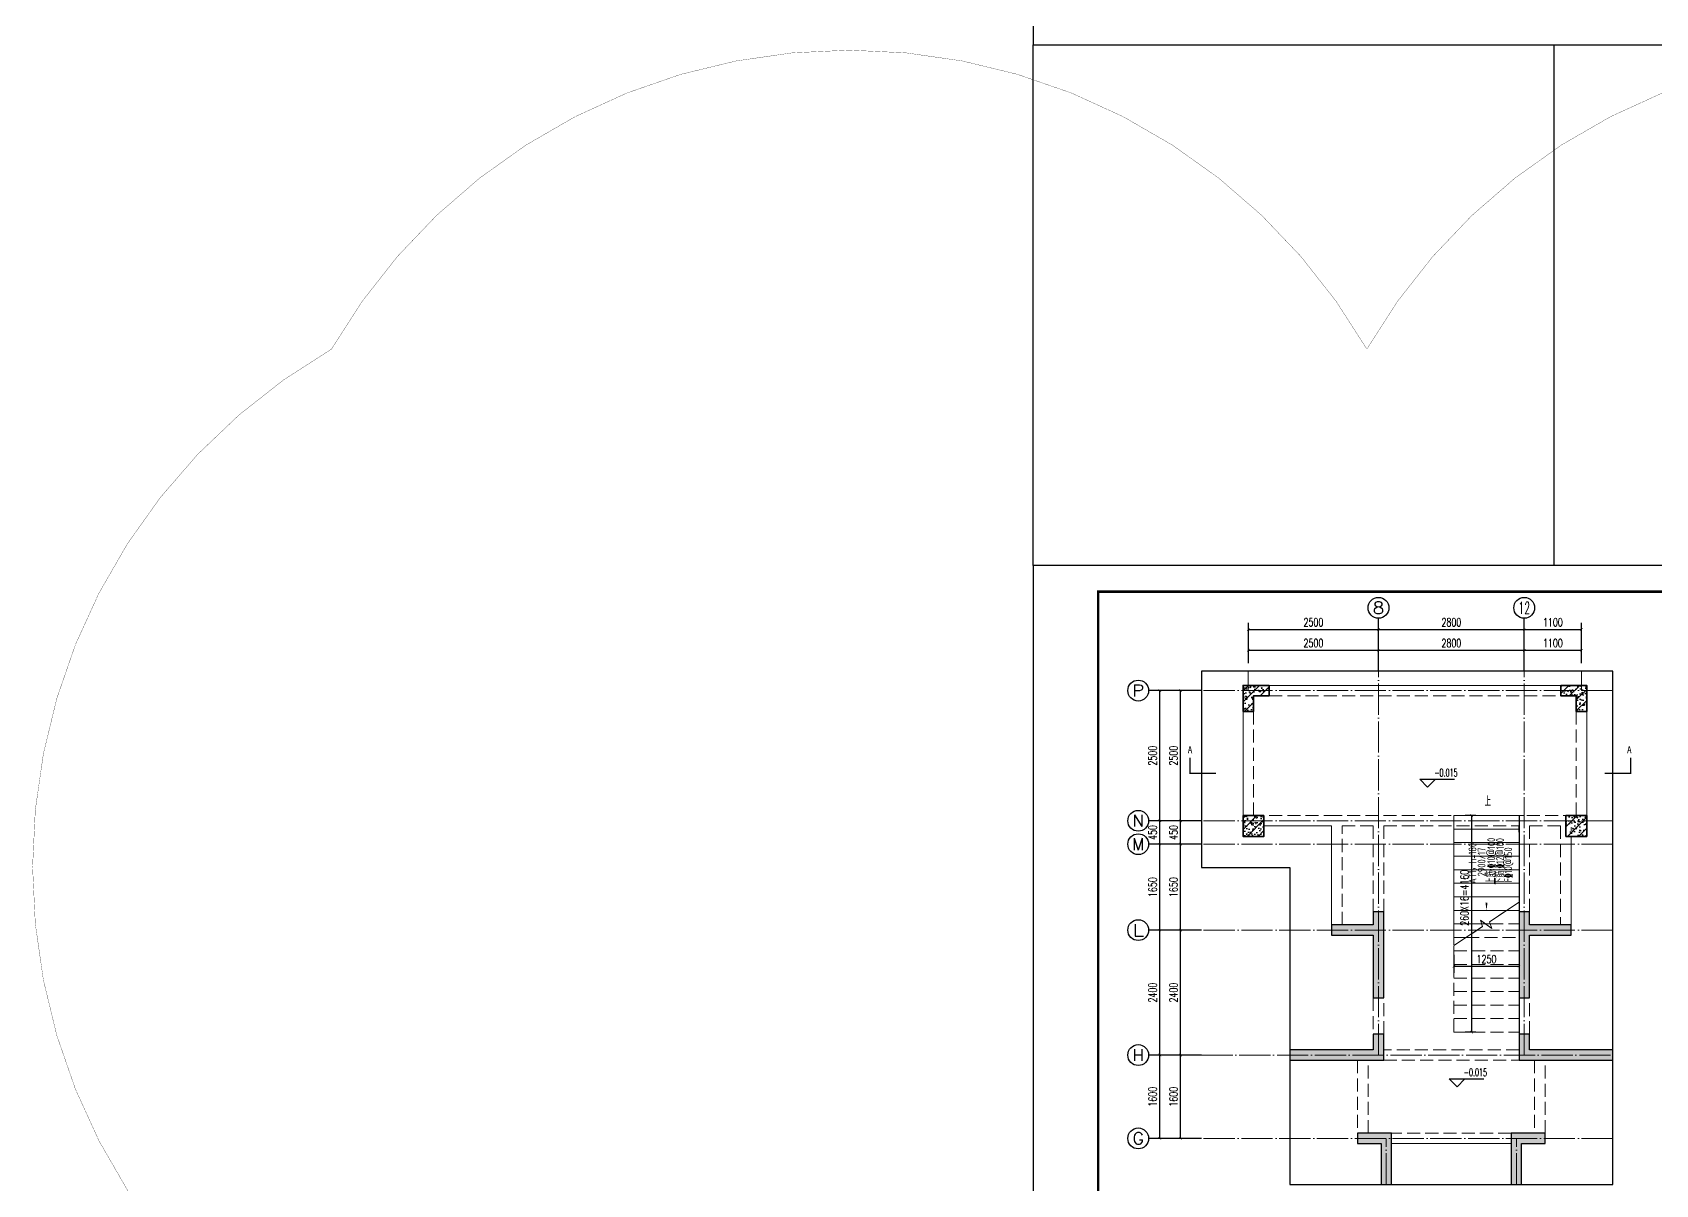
# Model space of a CAD drawing. Extents: x -668857 to 185752, y -270966 to 286822.
# Drawn here: x -4731 to 26447, y 174595 to 196720 of the extents above; entities that cross this region are included whole.
import ezdxf
from ezdxf.enums import TextEntityAlignment as Align

# ---------------------------------------------------------------- set-up
doc = ezdxf.new("R2010")
doc.units = 0
doc.header["$LTSCALE"] = 1000
for name, pattern in [('#P_--_20B1_001_t3$0$DASH', [0.35, 0.25, -0.1]), ('DASH', [0.35, 0.25, -0.1]), ('DOTE', [2.42, 2, -0.2, 0.02, -0.2])]:
    doc.linetypes.add(name, pattern=pattern)
doc.layers.get('0').update_dxf_attribs({"linetype": 'CONTINUOUS'})
doc.layers.get('DEFPOINTS').update_dxf_attribs({"linetype": 'CONTINUOUS'})
for name, color, linetype in [('-TK', 7, 'CONTINUOUS'), ('A-AXIS_TEXT', 7, 'CONTINUOUS'), ('AXIS', 3, 'CONTINUOUS'), ('COLUMN', 4, 'CONTINUOUS'), ('DIM', 2, 'CONTINUOUS'), ('DIM_ELEV', 3, 'CONTINUOUS'), ('DIM_SYMB', 3, 'CONTINUOUS'), ('PUB_DIM', 3, 'CONTINUOUS'), ('PUB_TEXT', 2, 'CONTINUOUS'), ('S-L主梁线', 4, 'DASH'), ('S-Q墙填充', 252, 'CONTINUOUS'), ('S-Q墙实线', 6, 'CONTINUOUS'), ('S-Z柱填充', 252, 'CONTINUOUS'), ('S-Z柱实线', 6, 'CONTINUOUS'), ('TEXT', 2, 'CONTINUOUS'), ('WALL', 5, 'CONTINUOUS'), ('尺寸标注', 86, 'CONTINUOUS')]:
    doc.layers.add(name, color=color, linetype=linetype)
for name, color, linetype, lineweight in [('AXIS_TEXT', 7, 'CONTINUOUS', 20), ('DOTE', 19, 'DOTE', 9), ('STAIR', 2, 'CONTINUOUS', 18)]:
    doc.layers.add(name, color=color, linetype=linetype, lineweight=lineweight)
doc.layers.add('审图修改', color=2, linetype='CONTINUOUS', plot=False)
doc.styles.add('_TCH_AXIS', font='COMPLEX', dxfattribs={"bigfont": 'GBCBIG'})
doc.styles.add('_TCH_DIM', font='SIMPLEX.shx', dxfattribs={"width": 0.7, "bigfont": 'GBCBIG.shx'})
doc.styles.add('_TCH_DIM_T3', font='SIMPLEX', dxfattribs={"width": 0.705882, "bigfont": 'GBCBIG'})
doc.styles.add('_TCH_LABEL', font='simhei.ttf')
doc.styles.add('COMPLEX', font='COMPLEX')
doc.styles.add('TSSD_REIN', font='tssdeng.shx', dxfattribs={"width": 0.7, "height": 300, "bigfont": 'tssdchn.shx'})
doc.dimstyles.new('_TCH_ARCH&&50', dxfattribs={"dimtxt": 157.5, "dimasz": 50, "dimexe": 125, "dimexo": 150, "dimgap": 58.75, "dimtad": 1, "dimdec": 0, "dimzin": 0, "dimdsep": 46, "dimtxsty": '_TCH_DIM_T3', "dimblk": 'ARCHTICK', "dimcen": 0.09, "dimclrt": 7, "dimazin": 0, "dimtfac": 1, "dimtdec": 0, "dimtix": 1, "dimtmove": 2, "dimatfit": 3, "dimldrblk": 'ARCHTICK', "dimfxl": 1, "dimtolj": 1, "dimtzin": 0, "dimarcsym": 0})
pattern_1 = [(50, (-4252.2, 28295.26), (215.17805, -18.82564), [22.5, -247.5]), (355, (-4252.2, 28295.26), (-41.6254, 225.65764), [18, -198]), (100.4514, (-4234.27, 28293.7), (173.55281, 206.83186), [19.12206, -210.34263]), (46.1842, (-4252.2, 28355.26), (320.1723, -49.6557), [33.75, -371.25]), (96.6356, (-4225.52, 28351.13), (280.3988, 292.23536), [28.6831, -315.5139]), (351.1842, (-4252.2, 28355.26), (280.3986, 292.2356), [27, -297]), (21, (-4222.2, 28340.26), (179.07212, -120.78567), [22.5, -247.5]), (326, (-4222.2, 28340.26), (72.9946, 217.545), [18, -198]), (71.4514, (-4207.28, 28330.2), (252.0668, 96.75915), [19.12206, -210.34263]), (37.5, (-4252.2, 28295.26), (3.647957, 99.868156), [0, -195.6, 0, -201, 0, -198.75]), (7.5, (-4252.2, 28295.26), (78.92086, 118.32351), [0, -114.6, 0, -191.1, 0, -75.75]), (327.5, (-4319.1, 28295.26), (160.14673, -6.76646), [0, -75, 0, -234, 0, -310.5]), (317.5, (-4349.1, 28295.26), (174.95585, 30.0315), [0, -97.5, 0, -155.4, 0, -220.5]), (45, (-4252.2, 28295.26), (-106.06602, 106.06602), [])]

# ---------------------------------------------------------------- blocks, each defined once
blk = doc.blocks.new('A1')
blk.add_lwpolyline([(0, 59400), (0, 0), (84100, 0), (84100, 59400)], close=True)
at = {"const_width": 100}
blk.add_lwpolyline([(2500, 58400), (2500, 1000), (83100, 1000), (83100, 58400)], close=True, dxfattribs=at)
blk = doc.blocks.new('_AXISO')
blk.add_circle((0, 0), 0.5)
at = {"layer": 'A-AXIS_TEXT', "style": 'COMPLEX', "width": 1.041667}
blk.add_attdef('A', text='', height=0.56, dxfattribs=at).set_placement((-0.25, -0.28), (0.25, -0.28), align=Align.FIT)
blk = doc.blocks.new('_ArchTick')
at = {"color": 0, "linetype": 'ByBlock', "const_width": 0.15}
blk.add_lwpolyline([(-0.5, -0.5), (0.5, 0.5)], dxfattribs=at)
blk = doc.blocks.new('*D3964')
at = {"layer": 'DEFPOINTS', "color": 0, "transparency": 16777216}
for p in [(21125, 184856), (18625, 184456), (21125, 184456)]:
    blk.add_point(p, dxfattribs=at)
at = {"layer": '尺寸标注', "color": 0, "lineweight": -2, "transparency": 16777216}
for p, q in [((18625, 184606), (18625, 184981)), ((21125, 184606), (21125, 184981)), ((18625, 184856), (21125, 184856))]:
    blk.add_line(p, q, dxfattribs=at)
at = {"layer": '尺寸标注', "color": 0, "lineweight": -2, "transparency": 16777216, "xscale": 50, "yscale": 50, "zscale": 50, "rotation": 180}
blk.add_blockref('_ArchTick', (18625, 184856), dxfattribs=at)
at = {"layer": '尺寸标注', "color": 0, "lineweight": -2, "transparency": 16777216, "xscale": 50, "yscale": 50, "zscale": 50}
blk.add_blockref('_ArchTick', (21125, 184856), dxfattribs=at)
at = {"layer": '尺寸标注', "color": 7, "transparency": 16777216, "insert": (19875, 184993), "char_height": 157.5, "attachment_point": 5, "style": '_TCH_DIM_T3'}
blk.add_mtext('\\A1;2500', dxfattribs=at)
blk = doc.blocks.new('*D3965')
at = {"layer": 'DEFPOINTS', "color": 0, "transparency": 16777216}
for p in [(23925, 184856), (21125, 184456), (23925, 184456)]:
    blk.add_point(p, dxfattribs=at)
at = {"layer": '尺寸标注', "color": 0, "lineweight": -2, "transparency": 16777216}
for p, q in [((21125, 184606), (21125, 184981)), ((23925, 184606), (23925, 184981)), ((21125, 184856), (23925, 184856))]:
    blk.add_line(p, q, dxfattribs=at)
at = {"layer": '尺寸标注', "color": 0, "lineweight": -2, "transparency": 16777216, "xscale": 50, "yscale": 50, "zscale": 50, "rotation": 180}
blk.add_blockref('_ArchTick', (21125, 184856), dxfattribs=at)
at = {"layer": '尺寸标注', "color": 0, "lineweight": -2, "transparency": 16777216, "xscale": 50, "yscale": 50, "zscale": 50}
blk.add_blockref('_ArchTick', (23925, 184856), dxfattribs=at)
at = {"layer": '尺寸标注', "color": 7, "transparency": 16777216, "insert": (22525, 184993), "char_height": 157.5, "attachment_point": 5, "style": '_TCH_DIM_T3'}
blk.add_mtext('\\A1;2800', dxfattribs=at)
blk = doc.blocks.new('*D3966')
at = {"layer": 'DEFPOINTS', "color": 0, "transparency": 16777216}
for p in [(25025, 184856), (23925, 184456), (25025, 184456)]:
    blk.add_point(p, dxfattribs=at)
at = {"layer": '尺寸标注', "color": 0, "lineweight": -2, "transparency": 16777216}
for p, q in [((23925, 184606), (23925, 184981)), ((25025, 184606), (25025, 184981)), ((23925, 184856), (25025, 184856))]:
    blk.add_line(p, q, dxfattribs=at)
at = {"layer": '尺寸标注', "color": 0, "lineweight": -2, "transparency": 16777216, "xscale": 50, "yscale": 50, "zscale": 50, "rotation": 180}
blk.add_blockref('_ArchTick', (23925, 184856), dxfattribs=at)
at = {"layer": '尺寸标注', "color": 0, "lineweight": -2, "transparency": 16777216, "xscale": 50, "yscale": 50, "zscale": 50}
blk.add_blockref('_ArchTick', (25025, 184856), dxfattribs=at)
at = {"layer": '尺寸标注', "color": 7, "transparency": 16777216, "insert": (24475, 184993), "char_height": 157.5, "attachment_point": 5, "style": '_TCH_DIM_T3'}
blk.add_mtext('\\A1;1100', dxfattribs=at)
blk = doc.blocks.new('*D3967')
at = {"layer": 'DEFPOINTS', "color": 0, "transparency": 16777216}
for p in [(21125, 185256), (18625, 184456), (21125, 184456)]:
    blk.add_point(p, dxfattribs=at)
at = {"layer": 'PUB_DIM', "color": 0, "lineweight": -2, "transparency": 16777216}
for p, q in [((18625, 184606), (18625, 185381)), ((18625, 185256), (21125, 185256)), ((21125, 184606), (21125, 185381))]:
    blk.add_line(p, q, dxfattribs=at)
at = {"layer": 'PUB_DIM', "color": 0, "lineweight": -2, "transparency": 16777216, "xscale": 50, "yscale": 50, "zscale": 50, "rotation": 180}
blk.add_blockref('_ArchTick', (18625, 185256), dxfattribs=at)
at = {"layer": 'PUB_DIM', "color": 0, "lineweight": -2, "transparency": 16777216, "xscale": 50, "yscale": 50, "zscale": 50}
blk.add_blockref('_ArchTick', (21125, 185256), dxfattribs=at)
at = {"layer": 'PUB_DIM', "color": 7, "transparency": 16777216, "insert": (19875, 185393), "char_height": 157.5, "attachment_point": 5, "style": '_TCH_DIM_T3'}
blk.add_mtext('\\A1;2500', dxfattribs=at)
blk = doc.blocks.new('*D3968')
at = {"layer": 'DEFPOINTS', "color": 0, "transparency": 16777216}
for p in [(23925, 185256), (21125, 184456), (23925, 184456)]:
    blk.add_point(p, dxfattribs=at)
at = {"layer": 'PUB_DIM', "color": 0, "lineweight": -2, "transparency": 16777216}
for p, q in [((21125, 184606), (21125, 185381)), ((21125, 185256), (23925, 185256)), ((23925, 184606), (23925, 185381))]:
    blk.add_line(p, q, dxfattribs=at)
at = {"layer": 'PUB_DIM', "color": 0, "lineweight": -2, "transparency": 16777216, "xscale": 50, "yscale": 50, "zscale": 50, "rotation": 180}
blk.add_blockref('_ArchTick', (21125, 185256), dxfattribs=at)
at = {"layer": 'PUB_DIM', "color": 0, "lineweight": -2, "transparency": 16777216, "xscale": 50, "yscale": 50, "zscale": 50}
blk.add_blockref('_ArchTick', (23925, 185256), dxfattribs=at)
at = {"layer": 'PUB_DIM', "color": 7, "transparency": 16777216, "insert": (22525, 185393), "char_height": 157.5, "attachment_point": 5, "style": '_TCH_DIM_T3'}
blk.add_mtext('\\A1;2800', dxfattribs=at)
blk = doc.blocks.new('*D3969')
at = {"layer": 'DEFPOINTS', "color": 0, "transparency": 16777216}
for p in [(25025, 185256), (23925, 184456), (25025, 184456)]:
    blk.add_point(p, dxfattribs=at)
at = {"layer": 'PUB_DIM', "color": 0, "lineweight": -2, "transparency": 16777216}
for p, q in [((23925, 184606), (23925, 185381)), ((23925, 185256), (25025, 185256)), ((25025, 184606), (25025, 185381))]:
    blk.add_line(p, q, dxfattribs=at)
at = {"layer": 'PUB_DIM', "color": 0, "lineweight": -2, "transparency": 16777216, "xscale": 50, "yscale": 50, "zscale": 50, "rotation": 180}
blk.add_blockref('_ArchTick', (23925, 185256), dxfattribs=at)
at = {"layer": 'PUB_DIM', "color": 0, "lineweight": -2, "transparency": 16777216, "xscale": 50, "yscale": 50, "zscale": 50}
blk.add_blockref('_ArchTick', (25025, 185256), dxfattribs=at)
at = {"layer": 'PUB_DIM', "color": 7, "transparency": 16777216, "insert": (24475, 185393), "char_height": 157.5, "attachment_point": 5, "style": '_TCH_DIM_T3'}
blk.add_mtext('\\A1;1100', dxfattribs=at)
blk = doc.blocks.new('*D3970')
at = {"layer": 'DEFPOINTS', "color": 0, "transparency": 16777216}
for p in [(17325, 177081), (17725, 177081), (17725, 175481)]:
    blk.add_point(p, dxfattribs=at)
at = {"layer": '尺寸标注', "color": 0, "lineweight": -2, "transparency": 16777216}
for p, q in [((17575, 177081), (17200, 177081)), ((17325, 175481), (17325, 177081)), ((17575, 175481), (17200, 175481))]:
    blk.add_line(p, q, dxfattribs=at)
at = {"layer": '尺寸标注', "color": 0, "lineweight": -2, "transparency": 16777216, "xscale": 50, "yscale": 50, "zscale": 50}
for p, rotation in [((17325, 177081), 90), ((17325, 175481), 270)]:
    blk.add_blockref('_ArchTick', p, dxfattribs=dict(at, rotation=rotation))
at = {"layer": '尺寸标注', "color": 7, "transparency": 16777216, "insert": (17187, 176281), "char_height": 157.5, "attachment_point": 5, "rotation": 90, "style": '_TCH_DIM_T3'}
blk.add_mtext('\\A1;1600', dxfattribs=at)
blk = doc.blocks.new('*D3971')
at = {"layer": 'DEFPOINTS', "color": 0, "transparency": 16777216}
for p in [(17325, 179481), (17725, 179481), (17725, 177081)]:
    blk.add_point(p, dxfattribs=at)
at = {"layer": '尺寸标注', "color": 0, "lineweight": -2, "transparency": 16777216}
for p, q in [((17575, 179481), (17200, 179481)), ((17325, 177081), (17325, 179481)), ((17575, 177081), (17200, 177081))]:
    blk.add_line(p, q, dxfattribs=at)
at = {"layer": '尺寸标注', "color": 0, "lineweight": -2, "transparency": 16777216, "xscale": 50, "yscale": 50, "zscale": 50}
for p, rotation in [((17325, 179481), 90), ((17325, 177081), 270)]:
    blk.add_blockref('_ArchTick', p, dxfattribs=dict(at, rotation=rotation))
at = {"layer": '尺寸标注', "color": 7, "transparency": 16777216, "insert": (17187, 178281), "char_height": 157.5, "attachment_point": 5, "rotation": 90, "style": '_TCH_DIM_T3'}
blk.add_mtext('\\A1;2400', dxfattribs=at)
blk = doc.blocks.new('*D3972')
at = {"layer": 'DEFPOINTS', "color": 0, "transparency": 16777216}
for p in [(17325, 181131), (17725, 181131), (17725, 179481)]:
    blk.add_point(p, dxfattribs=at)
at = {"layer": '尺寸标注', "color": 0, "lineweight": -2, "transparency": 16777216}
for p, q in [((17575, 181131), (17200, 181131)), ((17325, 179481), (17325, 181131)), ((17575, 179481), (17200, 179481))]:
    blk.add_line(p, q, dxfattribs=at)
at = {"layer": '尺寸标注', "color": 0, "lineweight": -2, "transparency": 16777216, "xscale": 50, "yscale": 50, "zscale": 50}
for p, rotation in [((17325, 181131), 90), ((17325, 179481), 270)]:
    blk.add_blockref('_ArchTick', p, dxfattribs=dict(at, rotation=rotation))
at = {"layer": '尺寸标注', "color": 7, "transparency": 16777216, "insert": (17187, 180306), "char_height": 157.5, "attachment_point": 5, "rotation": 90, "style": '_TCH_DIM_T3'}
blk.add_mtext('\\A1;1650', dxfattribs=at)
blk = doc.blocks.new('*D3973')
at = {"layer": 'DEFPOINTS', "color": 0, "transparency": 16777216}
for p in [(17325, 181581), (17725, 181581), (17725, 181131)]:
    blk.add_point(p, dxfattribs=at)
at = {"layer": '尺寸标注', "color": 0, "lineweight": -2, "transparency": 16777216}
for p, q in [((17575, 181581), (17200, 181581)), ((17325, 181131), (17325, 181581)), ((17575, 181131), (17200, 181131))]:
    blk.add_line(p, q, dxfattribs=at)
at = {"layer": '尺寸标注', "color": 0, "lineweight": -2, "transparency": 16777216, "xscale": 50, "yscale": 50, "zscale": 50}
for p, rotation in [((17325, 181581), 90), ((17325, 181131), 270)]:
    blk.add_blockref('_ArchTick', p, dxfattribs=dict(at, rotation=rotation))
at = {"layer": '尺寸标注', "color": 7, "transparency": 16777216, "insert": (17187, 181356), "char_height": 157.5, "attachment_point": 5, "rotation": 90, "style": '_TCH_DIM_T3'}
blk.add_mtext('\\A1;450', dxfattribs=at)
blk = doc.blocks.new('*D3974')
at = {"layer": 'DEFPOINTS', "color": 0, "transparency": 16777216}
for p in [(17325, 184081), (17725, 184081), (17725, 181581)]:
    blk.add_point(p, dxfattribs=at)
at = {"layer": '尺寸标注', "color": 0, "lineweight": -2, "transparency": 16777216}
for p, q in [((17575, 184081), (17200, 184081)), ((17325, 181581), (17325, 184081)), ((17575, 181581), (17200, 181581))]:
    blk.add_line(p, q, dxfattribs=at)
at = {"layer": '尺寸标注', "color": 0, "lineweight": -2, "transparency": 16777216, "xscale": 50, "yscale": 50, "zscale": 50}
for p, rotation in [((17325, 184081), 90), ((17325, 181581), 270)]:
    blk.add_blockref('_ArchTick', p, dxfattribs=dict(at, rotation=rotation))
at = {"layer": '尺寸标注', "color": 7, "transparency": 16777216, "insert": (17187, 182831), "char_height": 157.5, "attachment_point": 5, "rotation": 90, "style": '_TCH_DIM_T3'}
blk.add_mtext('\\A1;2500', dxfattribs=at)
blk = doc.blocks.new('*D3975')
at = {"layer": 'DEFPOINTS', "color": 0, "transparency": 16777216}
for p in [(16925, 177081), (17725, 177081), (17725, 175481)]:
    blk.add_point(p, dxfattribs=at)
at = {"layer": 'PUB_DIM', "color": 0, "lineweight": -2, "transparency": 16777216}
for p, q in [((17575, 177081), (16800, 177081)), ((16925, 175481), (16925, 177081)), ((17575, 175481), (16800, 175481))]:
    blk.add_line(p, q, dxfattribs=at)
at = {"layer": 'PUB_DIM', "color": 0, "lineweight": -2, "transparency": 16777216, "xscale": 50, "yscale": 50, "zscale": 50}
for p, rotation in [((16925, 177081), 90), ((16925, 175481), 270)]:
    blk.add_blockref('_ArchTick', p, dxfattribs=dict(at, rotation=rotation))
at = {"layer": 'PUB_DIM', "color": 7, "transparency": 16777216, "insert": (16787, 176281), "char_height": 157.5, "attachment_point": 5, "rotation": 90, "style": '_TCH_DIM_T3'}
blk.add_mtext('\\A1;1600', dxfattribs=at)
blk = doc.blocks.new('*D3976')
at = {"layer": 'DEFPOINTS', "color": 0, "transparency": 16777216}
for p in [(16925, 179481), (17725, 179481), (17725, 177081)]:
    blk.add_point(p, dxfattribs=at)
at = {"layer": 'PUB_DIM', "color": 0, "lineweight": -2, "transparency": 16777216}
for p, q in [((17575, 179481), (16800, 179481)), ((16925, 177081), (16925, 179481)), ((17575, 177081), (16800, 177081))]:
    blk.add_line(p, q, dxfattribs=at)
at = {"layer": 'PUB_DIM', "color": 0, "lineweight": -2, "transparency": 16777216, "xscale": 50, "yscale": 50, "zscale": 50}
for p, rotation in [((16925, 179481), 90), ((16925, 177081), 270)]:
    blk.add_blockref('_ArchTick', p, dxfattribs=dict(at, rotation=rotation))
at = {"layer": 'PUB_DIM', "color": 7, "transparency": 16777216, "insert": (16787, 178281), "char_height": 157.5, "attachment_point": 5, "rotation": 90, "style": '_TCH_DIM_T3'}
blk.add_mtext('\\A1;2400', dxfattribs=at)
blk = doc.blocks.new('*D3977')
at = {"layer": 'DEFPOINTS', "color": 0, "transparency": 16777216}
for p in [(16925, 181131), (17725, 181131), (17725, 179481)]:
    blk.add_point(p, dxfattribs=at)
at = {"layer": 'PUB_DIM', "color": 0, "lineweight": -2, "transparency": 16777216}
for p, q in [((17575, 181131), (16800, 181131)), ((16925, 179481), (16925, 181131)), ((17575, 179481), (16800, 179481))]:
    blk.add_line(p, q, dxfattribs=at)
at = {"layer": 'PUB_DIM', "color": 0, "lineweight": -2, "transparency": 16777216, "xscale": 50, "yscale": 50, "zscale": 50}
for p, rotation in [((16925, 181131), 90), ((16925, 179481), 270)]:
    blk.add_blockref('_ArchTick', p, dxfattribs=dict(at, rotation=rotation))
at = {"layer": 'PUB_DIM', "color": 7, "transparency": 16777216, "insert": (16787, 180306), "char_height": 157.5, "attachment_point": 5, "rotation": 90, "style": '_TCH_DIM_T3'}
blk.add_mtext('\\A1;1650', dxfattribs=at)
blk = doc.blocks.new('*D3978')
at = {"layer": 'DEFPOINTS', "color": 0, "transparency": 16777216}
for p in [(16925, 181581), (17725, 181581), (17725, 181131)]:
    blk.add_point(p, dxfattribs=at)
at = {"layer": 'PUB_DIM', "color": 0, "lineweight": -2, "transparency": 16777216}
for p, q in [((17575, 181581), (16800, 181581)), ((16925, 181131), (16925, 181581)), ((17575, 181131), (16800, 181131))]:
    blk.add_line(p, q, dxfattribs=at)
at = {"layer": 'PUB_DIM', "color": 0, "lineweight": -2, "transparency": 16777216, "xscale": 50, "yscale": 50, "zscale": 50}
for p, rotation in [((16925, 181581), 90), ((16925, 181131), 270)]:
    blk.add_blockref('_ArchTick', p, dxfattribs=dict(at, rotation=rotation))
at = {"layer": 'PUB_DIM', "color": 7, "transparency": 16777216, "insert": (16787, 181356), "char_height": 157.5, "attachment_point": 5, "rotation": 90, "style": '_TCH_DIM_T3'}
blk.add_mtext('\\A1;450', dxfattribs=at)
blk = doc.blocks.new('*D3979')
at = {"layer": 'DEFPOINTS', "color": 0, "transparency": 16777216}
for p in [(16925, 184081), (17725, 184081), (17725, 181581)]:
    blk.add_point(p, dxfattribs=at)
at = {"layer": 'PUB_DIM', "color": 0, "lineweight": -2, "transparency": 16777216}
for p, q in [((17575, 184081), (16800, 184081)), ((16925, 181581), (16925, 184081)), ((17575, 181581), (16800, 181581))]:
    blk.add_line(p, q, dxfattribs=at)
at = {"layer": 'PUB_DIM', "color": 0, "lineweight": -2, "transparency": 16777216, "xscale": 50, "yscale": 50, "zscale": 50}
for p, rotation in [((16925, 184081), 90), ((16925, 181581), 270)]:
    blk.add_blockref('_ArchTick', p, dxfattribs=dict(at, rotation=rotation))
at = {"layer": 'PUB_DIM', "color": 7, "transparency": 16777216, "insert": (16787, 182831), "char_height": 157.5, "attachment_point": 5, "rotation": 90, "style": '_TCH_DIM_T3'}
blk.add_mtext('\\A1;2500', dxfattribs=at)
blk = doc.blocks.new('*D4008')
at = {"layer": 'DEFPOINTS', "color": 0, "transparency": 16777216}
for p in [(22575, 179154), (23825, 179154), (23825, 178787)]:
    blk.add_point(p, dxfattribs=at)
at = {"layer": '尺寸标注', "color": 0, "lineweight": -2, "transparency": 16777216}
for p, q in [((22575, 179004), (22575, 178662)), ((23825, 179004), (23825, 178662)), ((22575, 178787), (23825, 178787))]:
    blk.add_line(p, q, dxfattribs=at)
at = {"layer": '尺寸标注', "color": 0, "lineweight": -2, "transparency": 16777216, "xscale": 50, "yscale": 50, "zscale": 50, "rotation": 180}
blk.add_blockref('_ArchTick', (22575, 178787), dxfattribs=at)
at = {"layer": '尺寸标注', "color": 0, "lineweight": -2, "transparency": 16777216, "xscale": 50, "yscale": 50, "zscale": 50}
blk.add_blockref('_ArchTick', (23825, 178787), dxfattribs=at)
at = {"layer": '尺寸标注', "color": 7, "transparency": 16777216, "insert": (23200, 178924), "char_height": 157.5, "attachment_point": 5, "style": '_TCH_DIM_T3'}
blk.add_mtext('\\A1;1250', dxfattribs=at)
blk = doc.blocks.new('*D4009')
at = {"layer": 'DEFPOINTS', "color": 0, "transparency": 16777216}
for p in [(22915, 181681), (23144, 181681), (23144, 177521)]:
    blk.add_point(p, dxfattribs=at)
at = {"layer": '尺寸标注', "color": 0, "lineweight": -2, "transparency": 16777216}
for p, q in [((22994, 181681), (22790, 181681)), ((22915, 177521), (22915, 181681)), ((22994, 177521), (22790, 177521))]:
    blk.add_line(p, q, dxfattribs=at)
at = {"layer": '尺寸标注', "color": 0, "lineweight": -2, "transparency": 16777216, "xscale": 50, "yscale": 50, "zscale": 50}
for p, rotation in [((22915, 181681), 90), ((22915, 177521), 270)]:
    blk.add_blockref('_ArchTick', p, dxfattribs=dict(at, rotation=rotation))
at = {"layer": '尺寸标注', "color": 7, "transparency": 16777216, "insert": (22778, 180101), "char_height": 157.5, "attachment_point": 5, "rotation": 90, "style": '_TCH_DIM_T3'}
blk.add_mtext('\\A1;260X16=4160', dxfattribs=at)

msp = doc.modelspace()

# ---------------------------------------------------------------- hatches: boundary and pattern name
at = {"layer": 'S-Q墙填充'}
h = msp.add_hatch(color=252, dxfattribs=at)
h.dxf.hatch_style = 1
h.paths.add_polyline_path([(21224.87, 179480.87), (21224.87, 179830.87), (21024.87, 179830.87), (21024.87, 179580.87), (20224.74, 179580.87), (20224.74, 179380.87), (21024.87, 179380.87), (21024.87, 178180.87), (21224.87, 178180.87)])
h = msp.add_hatch(color=252, dxfattribs=at)
h.dxf.hatch_style = 1
h.paths.add_polyline_path([(23824.87, 179480.87), (23824.87, 178180.87), (24024.87, 178180.87), (24024.87, 179380.87), (24824.47, 179380.87), (24824.47, 179580.87), (24024.87, 179580.87), (24024.87, 179830.87), (23824.87, 179830.87)])
h = msp.add_hatch(color=252, dxfattribs=at)
h.dxf.hatch_style = 1
h.paths.add_polyline_path([(21224.87, 176981.14), (21224.87, 177481.14), (21024.87, 177481.14), (21024.87, 177181.14), (20824.8, 177181.14), (19424.87, 177181.14), (19424.87, 176981.14), (20824.8, 176981.14)])
h = msp.add_hatch(color=252, dxfattribs=at)
h.dxf.hatch_style = 1
h.paths.add_polyline_path([(24024.87, 177181.14), (24024.87, 177481.14), (23824.87, 177481.14), (23824.87, 176981.14), (24224.74, 176981.14), (25624.87, 176981.14), (25624.87, 177181.14), (24224.74, 177181.14)])
h = msp.add_hatch(color=252, dxfattribs=at)
h.dxf.hatch_style = 1
h.paths.add_polyline_path([(21174.87, 174595.14), (21374.87, 174595.14), (21374.87, 175580.87), (20724.8, 175580.87), (20724.8, 175380.87), (21174.87, 175380.87)])
h = msp.add_hatch(color=252, dxfattribs=at)
h.dxf.hatch_style = 1
h.paths.add_polyline_path([(23674.87, 174595.14), (23874.87, 174595.14), (23874.87, 175380.87), (24324.74, 175380.87), (24324.74, 175580.87), (23674.87, 175580.87)])
at = {"layer": 'S-Z柱填充'}
h = msp.add_hatch(dxfattribs=at)
h.set_pattern_fill('ARMORED', color=256, scale=30, style=0)
h.set_pattern_definition(pattern_1)
h.paths.add_polyline_path([(19024.88, 184180.87), (18524.88, 184180.87), (18524.88, 183680.87), (18724.88, 183680.87), (18724.88, 183980.87), (19024.88, 183980.87)])
h = msp.add_hatch(dxfattribs=at)
h.set_pattern_fill('ARMORED', color=256, scale=30, style=0)
h.set_pattern_definition(pattern_1)
h.paths.add_polyline_path([(24624.86, 184180.87), (25124.86, 184180.87), (25124.86, 183680.87), (24924.86, 183680.87), (24924.86, 183980.87), (24624.86, 183980.87)])
h = msp.add_hatch(dxfattribs=at)
h.set_pattern_fill('ARMORED', color=256, scale=30, style=0)
h.set_pattern_definition([(50, (-360883.72, 149692.1), (215.178055, -18.82564), [22.5, -247.5]), (355, (-360883.72, 149692.1), (-41.6254, 225.65764), [18, -198]), (100.4514, (-360865.79, 149690.53), (173.55281, 206.83186), [19.12206, -210.34263]), (46.1842, (-360883.72, 149752.1), (320.17231, -49.6557), [33.75, -371.25]), (96.6356, (-360857.04, 149747.96), (280.3988, 292.23536), [28.6831, -315.5139]), (351.1842, (-360883.72, 149752.1), (280.39858, 292.23558), [27, -297]), (21, (-360853.72, 149737.1), (179.072116, -120.78567), [22.5, -247.5]), (326, (-360853.72, 149737.1), (72.9946, 217.54501), [18, -198]), (71.4514, (-360838.8, 149727.04), (252.06679, 96.75915), [19.12206, -210.34263]), (37.5, (-360883.72, 149692.1), (3.647957, 99.868156), [0, -195.6, 0, -201, 0, -198.75]), (7.5, (-360883.72, 149692.1), (78.92086, 118.323514), [0, -114.6, 0, -191.1, 0, -75.75]), (327.5, (-360950.62, 149692.1), (160.146731, -6.766462), [0, -75, 0, -234, 0, -310.5]), (317.5, (-360980.62, 149692.1), (174.95585, 30.031495), [0, -97.5, 0, -155.4, 0, -220.5]), (45, (-360883.72, 149692.1), (-106.06602, 106.06602), [])])
h.paths.add_polyline_path([(18924.87, 181680.87), (18524.87, 181680.87), (18524.87, 181280.87), (18924.87, 181280.87)])
h = msp.add_hatch(dxfattribs=at)
h.set_pattern_fill('ARMORED', color=256, scale=30, style=0)
h.set_pattern_definition([(50, (-360883.72, 149692.1), (215.178055, -18.82564), [22.5, -247.5]), (355, (-360883.72, 149692.1), (-41.6254, 225.65764), [18, -198]), (100.4514, (-360865.79, 149690.54), (173.55281, 206.83186), [19.12206, -210.34263]), (46.1842, (-360883.72, 149752.1), (320.17231, -49.6557), [33.75, -371.25]), (96.6356, (-360857.04, 149747.97), (280.3988, 292.23536), [28.6831, -315.5139]), (351.1842, (-360883.72, 149752.1), (280.39858, 292.23558), [27, -297]), (21, (-360853.72, 149737.1), (179.072116, -120.78567), [22.5, -247.5]), (326, (-360853.72, 149737.1), (72.9946, 217.54501), [18, -198]), (71.4514, (-360838.8, 149727.04), (252.06679, 96.75915), [19.12206, -210.34263]), (37.5, (-360883.72, 149692.105), (3.647957, 99.868156), [0, -195.6, 0, -201, 0, -198.75]), (7.5, (-360883.72, 149692.1), (78.92086, 118.323514), [0, -114.6, 0, -191.1, 0, -75.75]), (327.5, (-360950.62, 149692.105), (160.146731, -6.766462), [0, -75, 0, -234, 0, -310.5]), (317.5, (-360980.62, 149692.1), (174.95585, 30.031495), [0, -97.5, 0, -155.4, 0, -220.5]), (45, (-360883.72, 149692.1), (-106.06602, 106.06602), [])])
h.paths.add_polyline_path([(25124.87, 181680.87), (24724.87, 181680.87), (24724.87, 181280.87), (25124.87, 181280.87)])

# ---------------------------------------------------------------- linework, layer by layer
at = {"layer": 'AXIS'}
for p, q in [((21124.87, 184455.99), (21124.87, 185470.6)), ((23924.87, 184455.99), (23924.87, 185470.6)), ((17724.87, 184080.87), (16710.26, 184080.87)), ((17724.87, 181580.87), (16710.26, 181580.87)), ((17724.87, 181130.87), (16710.26, 181130.87)), ((17724.87, 179480.87), (16710.26, 179480.87)), ((17724.87, 177081.14), (16710.26, 177081.14)), ((17724.87, 175480.87), (16710.26, 175480.87))]:
    msp.add_line(p, q, dxfattribs=at)
at = {"layer": 'COLUMN', "color": 6}
msp.add_line((23824.87, 179880.87), (23824.87, 178230.87), dxfattribs=at)
at = {"layer": 'DIM', "color": 5, "linetype": 'ByBlock'}
msp.add_lwpolyline([(14490.19, 196482.28), (24490.19, 196482.28), (24490.19, 186482.28), (14490.19, 186482.28)], close=True, dxfattribs=at)
msp.add_lwpolyline([(14490.19, 196482.28), (24490.19, 196482.28), (24490.19, 186482.28), (14490.19, 186482.28)], close=True, dxfattribs=at)
at = {"layer": 'DIM_ELEV', "color": 6}
for p, q in [((22068.61, 182226.78), (21918.61, 182376.78)), ((21918.61, 182376.78), (22583.53, 182376.78)), ((22068.61, 182226.78), (22218.61, 182376.78)), ((22634.18, 176473.04), (22484.18, 176623.04)), ((22484.18, 176623.04), (23149.1, 176623.04)), ((22634.18, 176473.04), (22784.18, 176623.04))]:
    msp.add_line(p, q, dxfattribs=at)
at = {"layer": 'DIM_SYMB'}
msp.add_lwpolyline([(17724.87, 184455.99), (17724.87, 180680.87), (19424.87, 180680.87), (19424.87, 174595.14), (25624.87, 174595.14), (25624.87, 180680.87), (25624.87, 180680.87), (25624.87, 184455.99)], close=True, dxfattribs=at)
at = {"layer": 'DIM_SYMB', "color": 6, "const_width": 25}
for points in [[(18004.82, 182491.65), (17504.82, 182491.65), (17504.82, 182791.65)], [(25466.96, 182491.65), (25966.96, 182491.65), (25966.96, 182791.65)]]:
    msp.add_lwpolyline(points, dxfattribs=at)
at = {"layer": 'DIM_SYMB'}
msp.add_lwpolyline([(23199.87, 181810.87, 0, 0, 0), (23199.87, 179860.87, 0, 40, 0), (23199.87, 180010.87, 0, 0, 0)], format="xyseb", dxfattribs=at)
at = {"layer": 'DOTE', "linetype": 'DOTE', "ltscale": 0.3}
for p, q in [((18624.87, 184080.87), (18624.87, 184455.99)), ((21124.87, 177081.14), (21124.87, 184455.99)), ((23924.87, 177081.14), (23924.87, 184455.99)), ((25024.87, 184455.99), (25024.87, 184080.87)), ((25624.87, 184080.87), (17724.87, 184080.87)), ((25624.87, 181580.87), (17724.87, 181580.87)), ((25624.87, 181130.87), (17724.87, 181130.87)), ((25624.87, 179480.87), (17724.87, 179480.87)), ((17724.87, 177081.14), (25624.87, 177081.14)), ((25624.87, 175480.87), (17724.87, 175480.87)), ((21274.87, 174595.14), (21274.87, 175480.87)), ((23774.87, 174595.14), (23774.87, 175480.87))]:
    msp.add_line(p, q, dxfattribs=at)
at = {"layer": 'S-L主梁线', "linetype": 'ByBlock', "lineweight": 18}
for p, q in [((24624.86, 184180.87), (19024.88, 184180.87)), ((18524.88, 183680.87), (18524.87, 181680.87)), ((25124.87, 181680.87), (25124.86, 183680.87)), ((18924.87, 181480.88), (20224.4, 181480.9)), ((20224.4, 181480.9), (20224.74, 179580.87)), ((24824.47, 179580.87), (24824.65, 181280.87)), ((24824.89, 181230.87), (24824.65, 181230.87)), ((21374.87, 175380.87), (23674.87, 175380.87))]:
    msp.add_line(p, q, dxfattribs=at)
at = {"layer": 'S-L主梁线', "linetype": 'DASH', "lineweight": 18}
for p, q in [((19024.88, 183980.87), (24624.86, 183980.87)), ((18724.87, 181680.87), (18724.87, 183680.87)), ((24924.87, 183680.87), (24924.87, 181680.87)), ((20324.38, 181680.9), (18924.87, 181680.87)), ((21124.85, 181681), (20324.37, 181680.9)), ((20424.4, 181480.91), (21024.87, 181480.99)), ((20424.73, 179580.87), (20424.51, 181480.91)), ((21024.81, 181480.99), (21024.87, 179830.87)), ((23924.16, 181681), (21124.87, 181681)), ((21224.87, 179830.87), (21224.81, 181481)), ((21224.87, 181481), (23824.2, 181481)), ((23824.2, 181481), (23824.83, 179830.87)), ((24924.87, 181681), (23924.16, 181681)), ((24024.87, 179830.87), (24024.03, 181481)), ((24024.2, 181481), (24624.68, 181481)), ((24624.46, 181481), (24624.48, 179580.87)), ((21024.87, 178180.87), (21024.87, 177481.14)), ((21224.87, 177481.14), (21224.87, 178180.87)), ((23824.87, 178180.87), (23824.87, 177481.14)), ((24024.87, 177481.14), (24024.87, 178180.87)), ((23824.87, 177181.14), (21224.87, 177181.14)), ((20724.8, 176981.14), (20724.8, 175580.87)), ((20924.8, 175580.87), (20924.8, 176981.14)), ((21224.87, 176981.14), (23824.87, 176981.14)), ((24124.74, 176981.14), (24124.74, 175580.87)), ((24324.74, 175580.87), (24324.74, 176981.14)), ((23674.87, 175580.87), (21374.87, 175580.87))]:
    msp.add_line(p, q, dxfattribs=at)
at = {"layer": 'S-Q墙实线'}
for points in [[(21224.87, 179480.87), (21224.87, 179830.87), (21024.87, 179830.87), (21024.87, 179580.87), (20224.74, 179580.87), (20224.74, 179380.87), (21024.87, 179380.87), (21024.87, 178180.87), (21224.87, 178180.87), (21224.87, 179480.87)], [(21374.87, 174595.14), (21374.87, 174880.87), (21374.87, 175580.87), (20724.8, 175580.87), (20724.8, 175380.87), (21174.87, 175380.87), (21174.87, 174880.87), (21174.87, 174595.14)], [(23874.87, 174595.14), (23874.87, 174880.87), (23874.87, 175380.87), (24324.74, 175380.87), (24324.74, 175580.87), (23674.87, 175580.87), (23674.87, 174880.87), (23674.87, 174595.14)]]:
    msp.add_lwpolyline(points, dxfattribs=at)
for points in [[(23824.87, 179480.87), (23824.87, 178180.87), (24024.87, 178180.87), (24024.87, 179380.87), (24824.47, 179380.87), (24824.47, 179580.87), (24024.87, 179580.87), (24024.87, 179830.87), (23824.87, 179830.87)], [(21224.87, 176981.14), (21224.87, 177481.14), (21024.87, 177481.14), (21024.87, 177181.14), (20824.8, 177181.14), (19424.87, 177181.14), (19424.87, 176981.14), (20824.8, 176981.14)], [(24024.87, 177181.14), (24024.87, 177481.14), (23824.87, 177481.14), (23824.87, 176981.14), (24224.74, 176981.14), (25624.87, 176981.14), (25624.87, 177181.14), (24224.74, 177181.14)]]:
    msp.add_lwpolyline(points, close=True, dxfattribs=at)
at = {"layer": 'S-Z柱实线', "lineweight": 35}
for points in [[(19024.88, 184180.87), (18524.88, 184180.87), (18524.88, 183680.87), (18724.88, 183680.87), (18724.88, 183980.87), (19024.88, 183980.87), (19024.88, 184180.87)], [(24624.86, 184180.87), (25124.86, 184180.87), (25124.86, 183680.87), (24924.86, 183680.87), (24924.86, 183980.87), (24624.86, 183980.87), (24624.86, 184180.87)]]:
    msp.add_lwpolyline(points, dxfattribs=at)
for points in [[(18924.87, 181680.87), (18524.87, 181680.87), (18524.87, 181280.87), (18924.87, 181280.87)], [(25124.87, 181680.87), (24724.87, 181680.87), (24724.87, 181280.87), (25124.87, 181280.87)]]:
    msp.add_lwpolyline(points, close=True, dxfattribs=at)
at = {"layer": 'STAIR'}
for p, q in [((22574.87, 179184.87), (22574.87, 181680.87)), ((22574.87, 181680.87), (23824.87, 181680.87)), ((23824.87, 180016.87), (23824.87, 181680.87)), ((22574.87, 181420.87), (23824.87, 181420.87)), ((22574.87, 181160.87), (23824.87, 181160.87)), ((22574.87, 180900.87), (23824.87, 180900.87)), ((22574.87, 180640.87), (23824.87, 180640.87)), ((22574.87, 180380.87), (23824.87, 180380.87)), ((22574.87, 180120.87), (23824.87, 180120.87)), ((23824.87, 180016.87), (23258.04, 179639.59)), ((22574.87, 179860.87), (23590.49, 179860.87)), ((22574.87, 179600.87), (23108.28, 179600.87)), ((23301.21, 179511.68), (23084.58, 179671.11)), ((23084.58, 179671.11), (23125.08, 179551.09)), ((23180.02, 179600.87), (23271.11, 179600.87)), ((23258.04, 179639.59), (23301.21, 179511.68)), ((23125.08, 179551.09), (22574.87, 179184.87)), ((22574.87, 179340.87), (22809.24, 179340.87))]:
    msp.add_line(p, q, dxfattribs=at)
at = {"layer": 'STAIR', "color": 246, "linetype": '#P_--_20B1_001_t3$0$DASH'}
for p, q in [((23824.87, 180016.87), (23258.04, 179639.59)), ((23824.87, 177520.87), (23824.87, 180016.87)), ((23301.21, 179511.68), (23084.58, 179671.11)), ((23084.58, 179671.11), (23125.08, 179551.09)), ((23108.28, 179600.87), (23180.02, 179600.87)), ((23258.04, 179639.59), (23301.21, 179511.68)), ((23271.11, 179600.87), (23824.87, 179600.87)), ((23590.49, 179860.87), (23824.87, 179860.87)), ((23125.08, 179551.09), (22574.87, 179184.87)), ((22809.24, 179340.87), (23824.87, 179340.87)), ((22574.87, 177520.87), (22574.87, 179184.87)), ((22574.87, 179080.87), (23824.87, 179080.87)), ((22574.87, 178820.87), (23824.87, 178820.87)), ((22574.87, 178560.87), (23824.87, 178560.87)), ((22574.87, 178300.87), (23824.87, 178300.87)), ((22574.87, 178040.87), (23824.87, 178040.87)), ((22574.87, 177780.87), (23824.87, 177780.87)), ((22574.87, 177520.87), (23824.87, 177520.87))]:
    msp.add_line(p, q, dxfattribs=at)
at = {"layer": 'WALL'}
for p, q in [((23824.87, 181680.87), (23824.87, 179880.87)), ((23824.87, 178230.87), (23824.87, 177481.14))]:
    msp.add_line(p, q, dxfattribs=at)
at = {"layer": '审图修改', "const_width": 5}
for points in [[(1012.97, 190639.04, -0.57735027), (20901.34, 190639.04, -0.57735027), (40789.71, 190639.04, -0.57735027), (60678.09, 190639.04, -0.57735027), (80566.46, 190639.04, -0.57735027), (100454.83, 190639.04, -0.57735027)], [(100454.83, 91197.18, -0.57735027), (80566.46, 91197.18, -0.57735027), (60678.09, 91197.18, -0.57735027), (40789.71, 91197.18, -0.57735027), (20901.34, 91197.18, -0.57735027), (1012.97, 91197.18, -0.57735027), (1012.97, 111085.55, -0.57735027), (1012.97, 130973.92, -0.57735027), (1012.97, 150862.3, -0.57735027), (1012.97, 170750.67, -0.57735027), (1012.97, 190639.04, -0.57735027), (1012.97, 190639.04, -0.57735027)]]:
    msp.add_lwpolyline(points, format="xyb", dxfattribs=at)

# ---------------------------------------------------------------- block references
at = {"layer": '-TK', "xscale": 0.5, "yscale": 0.5, "zscale": 0.5}
for p in [(14490.19, 196482.28), (14490.19, 156782.28)]:
    msp.add_blockref('A1', p, dxfattribs=at)
at = {"layer": 'AXIS'}
ref = msp.add_blockref('_AXISO', (21124.87, 185670.6), dxfattribs=dict(at, xscale=400, yscale=400, zscale=400))
ref.add_attrib('A', '8', dxfattribs={"layer": 'AXIS_TEXT', "height": 226.27, "style": '_TCH_AXIS', "width": 1.5}).set_placement((21011.73, 185557.46), (21238, 185557.46), align=Align.FIT)
ref = msp.add_blockref('_AXISO', (23924.87, 185670.6), dxfattribs=dict(at, xscale=400, yscale=400, zscale=400))
ref.add_attrib('A', '12', dxfattribs={"layer": 'AXIS_TEXT', "height": 226.274, "style": '_TCH_AXIS', "width": 0.724138}).set_placement((23811.73, 185557.46), (24038, 185557.46), align=Align.FIT)
ref = msp.add_blockref('_AXISO', (16510.26, 184080.87), dxfattribs=dict(at, xscale=400, yscale=400, zscale=400))
ref.add_attrib('A', 'P', dxfattribs={"layer": 'AXIS_TEXT', "height": 226.27, "style": '_TCH_AXIS', "width": 1.235294}).set_placement((16397.12, 183967.73), (16623.4, 183967.73), align=Align.FIT)
ref = msp.add_blockref('_AXISO', (16510.26, 181580.87), dxfattribs=dict(at, xscale=400, yscale=400, zscale=400))
ref.add_attrib('A', 'N', dxfattribs={"layer": 'AXIS_TEXT', "height": 226.27, "style": '_TCH_AXIS', "width": 1.105263}).set_placement((16397.12, 181467.73), (16623.4, 181467.73), align=Align.FIT)
ref = msp.add_blockref('_AXISO', (16510.26, 181130.87), dxfattribs=dict(at, xscale=400, yscale=400, zscale=400))
ref.add_attrib('A', 'M', dxfattribs={"layer": 'AXIS_TEXT', "height": 226.27, "style": '_TCH_AXIS'}).set_placement((16397.12, 181017.73), (16623.4, 181017.73), align=Align.FIT)
ref = msp.add_blockref('_AXISO', (16510.26, 179480.87), dxfattribs=dict(at, xscale=400, yscale=400, zscale=400))
ref.add_attrib('A', 'L', dxfattribs={"layer": 'AXIS_TEXT', "height": 226.27, "style": '_TCH_AXIS', "width": 1.4}).set_placement((16397.12, 179367.73), (16623.4, 179367.73), align=Align.FIT)
ref = msp.add_blockref('_AXISO', (16510.26, 177081.14), dxfattribs=dict(at, xscale=400, yscale=400, zscale=400))
ref.add_attrib('A', 'H', dxfattribs={"layer": 'AXIS_TEXT', "height": 226.27, "style": '_TCH_AXIS', "width": 1.05}).set_placement((16397.12, 176968), (16623.4, 176968), align=Align.FIT)
ref = msp.add_blockref('_AXISO', (16510.26, 175480.87), dxfattribs=dict(at, xscale=400, yscale=400, zscale=400))
ref.add_attrib('A', 'G', dxfattribs={"layer": 'AXIS_TEXT', "height": 226.27, "style": '_TCH_AXIS', "width": 1.166667}).set_placement((16397.12, 175367.73), (16623.4, 175367.73), align=Align.FIT)

# ---------------------------------------------------------------- texts
at = {"layer": 'PUB_TEXT', "color": 6, "style": '_TCH_LABEL'}
for p in [(17460.51, 182879.15), (25898.61, 182879.15)]:
    msp.add_text('A', height=131.43, dxfattribs=at).set_placement(p)
at = {"layer": 'PUB_TEXT', "color": 6, "style": '_TCH_DIM', "width": 0.494118}
for p in [(22197.53, 182429.28), (22763.1, 176675.54)]:
    msp.add_text('-0.015', height=148.75, dxfattribs=at).set_placement(p)
at = {"layer": 'PUB_TEXT', "style": '_TCH_DIM', "width": 0.7}
msp.add_text('上', height=178.72, dxfattribs=at).set_placement((23163.38, 181860.92))
at = {"layer": 'TEXT', "color": 230, "style": 'TSSD_REIN', "width": 0.7}
for s, p in [('AT1，h=180', (23005.31, 180764.62)), ('2900/17', (23180.99, 180789.36))]:
    msp.add_text(s, height=150, rotation=90, dxfattribs=at).set_placement(p, align=Align.CENTER)
for s, p in [('上筋:%%13210@100', (23366.88, 180358.41, 0)), ('下筋:%%13212@100', (23535.04, 180353.51, 0)), ('F%%13210@150', (23692.38, 180396.21))]:
    msp.add_text(s, height=150, rotation=90, dxfattribs=at).set_placement(p)

# ---------------------------------------------------------------- dimensions: what is measured, and where the dimension line sits
at = {"layer": 'PUB_DIM'}
for p1, p2, distance, picture, middle in [((18624.87, 184456), (21124.87, 184456), 799.99, '*D3967', (19874.87, 185393.49)), ((21124.87, 184456), (23924.87, 184456), 799.99, '*D3968', (22524.87, 185393.49)), ((23924.87, 184456), (25024.87, 184456), 799.99, '*D3969', (24474.87, 185393.49)), ((17724.87, 181580.87), (17724.87, 184080.87), 800, '*D3979', (16787.37, 182830.87)), ((17724.87, 181130.87), (17724.87, 181580.87), 800, '*D3978', (16787.37, 181355.87)), ((17724.87, 179480.87), (17724.87, 181130.87), 800, '*D3977', (16787.37, 180305.87)), ((17724.87, 177081.14), (17724.87, 179480.87), 800, '*D3976', (16787.37, 178281)), ((17724.87, 175480.87), (17724.87, 177081.14), 800, '*D3975', (16787.37, 176281))]:
    dim = msp.add_aligned_dim(p1=p1, p2=p2, distance=distance, dimstyle='_TCH_ARCH&&50', dxfattribs=at)
    dim.commit()
    dim.dimension.update_dxf_attribs({"geometry": picture, "text_midpoint": middle})
at = {"layer": '尺寸标注', "color": 106}
for p1, p2, distance, picture, middle in [((18624.87, 184455.99), (21124.87, 184455.99), 400, '*D3964', (19874.87, 184993.49)), ((21124.87, 184455.99), (23924.87, 184455.99), 400, '*D3965', (22524.87, 184993.49)), ((23924.87, 184455.99), (25024.87, 184455.99), 400, '*D3966', (24474.87, 184993.49)), ((17724.87, 181580.87), (17724.87, 184080.87), 400, '*D3974', (17187.37, 182830.87)), ((17724.87, 181130.87), (17724.87, 181580.87), 400, '*D3973', (17187.37, 181355.87)), ((17724.87, 179480.87), (17724.87, 181130.87), 400, '*D3972', (17187.37, 180305.87)), ((17724.87, 177081.14), (17724.87, 179480.87), 400, '*D3971', (17187.37, 178281)), ((22574.87, 179153.74), (23824.87, 179153.74), -366.84, '*D4008', (23199.87, 178924.4)), ((17724.87, 175480.87), (17724.87, 177081.14), 400, '*D3970', (17187.37, 176281))]:
    dim = msp.add_aligned_dim(p1=p1, p2=p2, distance=distance, dimstyle='_TCH_ARCH&&50', dxfattribs=at)
    dim.commit()
    dim.dimension.update_dxf_attribs({"geometry": picture, "text_midpoint": middle})
dim = msp.add_linear_dim(base=(22915.32, 181680.87), p1=(23143.83, 177520.87), p2=(23143.83, 181680.87), angle=90, text='260X16=4160', dimstyle='_TCH_ARCH&&50', dxfattribs=at)
dim.commit()
dim.dimension.update_dxf_attribs({"geometry": '*D4009', "text_midpoint": (22777.82, 180100.52), "dimtype": 161})

doc.saveas('drawing.dxf')
